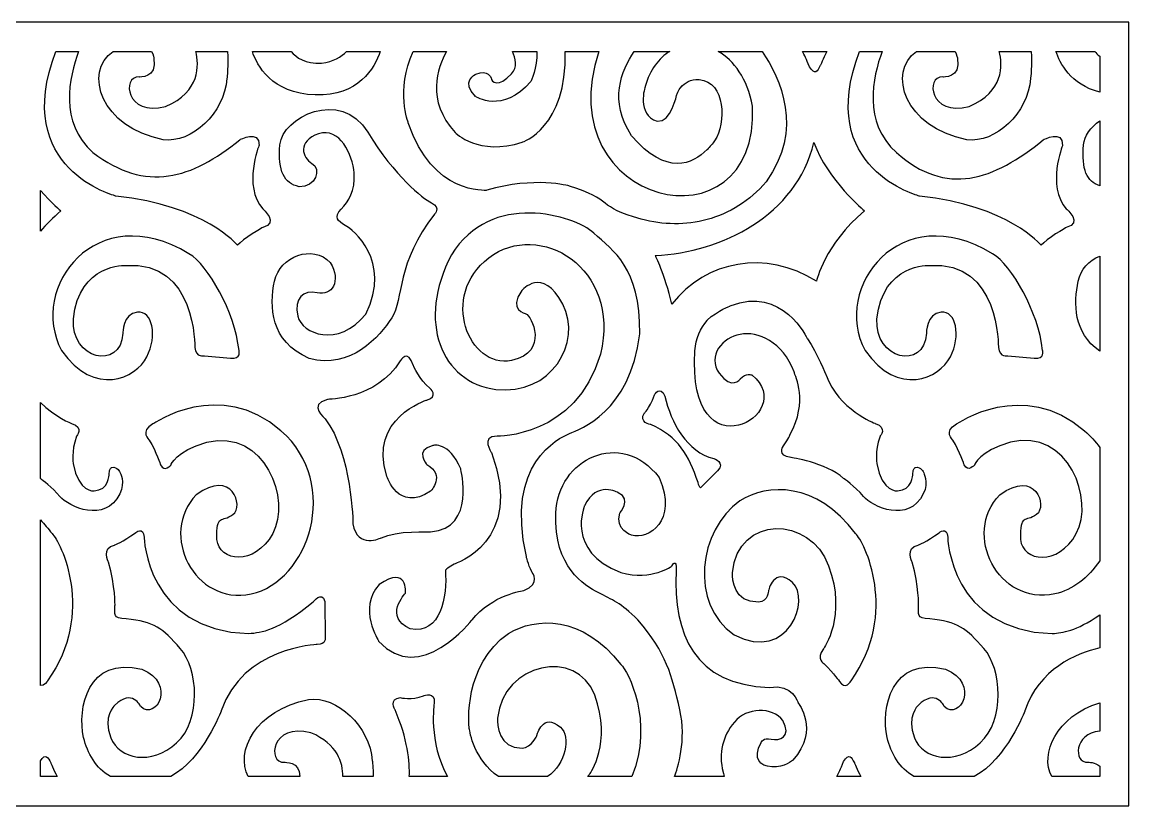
# Model space of a CAD drawing. Header units: centimetres. Extents: x -27.5 to -6.6, y -9.5 to -4.5.
# Drawn here: x -13.6 to -6.57, y -9.5 to -4.52 of the extents above; entities that cross this region are included whole.
import ezdxf

# ---------------------------------------------------------------- set-up
doc = ezdxf.new("R2010")
doc.units = ezdxf.units.CM
doc.header["$MEASUREMENT"] = 0
doc.layers.add('layer 1', color=7, linetype='Continuous')

msp = doc.modelspace()

# ---------------------------------------------------------------- linework, layer by layer
at = {"layer": 'layer 1', "color": 250}
for points, knots in [([(-27.5, -4.52225), (-27.5, -4.52225), (-20.5229, -4.52225), (-20.5229, -4.52225), (-20.5229, -4.52225), (-20.5229, -4.52225), (-13.5458, -4.52225), (-13.5458, -4.52225), (-13.5458, -4.52225), (-13.5458, -4.52225), (-13.5458, -4.52225), (-13.5458, -4.52225), (-13.5458, -4.52225), (-13.5458, -4.52225), (-6.5687, -4.52225), (-6.5687, -4.52225), (-6.5687, -4.52225), (-6.5687, -4.52225), (-6.5687, -9.5), (-6.5687, -9.5), (-6.5687, -9.5), (-6.5687, -9.5), (-13.5458, -9.5), (-13.5458, -9.5), (-13.5458, -9.5), (-13.5458, -9.5), (-13.5458, -9.5), (-13.5458, -9.5), (-13.5458, -9.5), (-13.5458, -9.5), (-20.5229, -9.5), (-20.5229, -9.5), (-20.5229, -9.5), (-20.5229, -9.5), (-27.5, -9.5), (-27.5, -9.5), (-27.5, -9.5), (-27.5, -9.5), (-27.5, -4.52225), (-27.5, -4.52225)], [0, 0, 0, 0, 0.0909091, 0.0909091, 0.0909091, 0.0909091, 0.1818182, 0.1818182, 0.1818182, 0.1818182, 0.2727273, 0.2727273, 0.2727273, 0.2727273, 0.3636364, 0.3636364, 0.3636364, 0.3636364, 0.4545455, 0.4545455, 0.4545455, 0.4545455, 0.5454545, 0.5454545, 0.5454545, 0.5454545, 0.6363636, 0.6363636, 0.6363636, 0.6363636, 0.7272727, 0.7272727, 0.7272727, 0.7272727, 0.8181818, 0.8181818, 0.8181818, 0.8181818, 1, 1, 1, 1]), ([(-13.38524, -4.70776), (-13.67398, -5.45586), (-13.00453, -5.62712), (-13.00453, -5.62712), (-13.00453, -5.62712), (-12.43917, -5.68601), (-12.23187, -5.93967), (-12.23187, -5.93967), (-12.23187, -5.93967), (-12.1989, -5.8989), (-12.07169, -5.82643), (-12.07169, -5.82643), (-12.07169, -5.82643), (-11.96333, -5.79925), (-12.07169, -5.70866), (-12.07169, -5.70866), (-12.07169, -5.70866), (-12.1989, -5.55918), (-12.09525, -5.30551), (-12.09525, -5.30551), (-12.09525, -5.30551), (-12.09054, -5.20133), (-12.21774, -5.26927), (-12.21774, -5.26927), (-12.21774, -5.26927), (-12.52326, -5.51732), (-12.81092, -5.60762), (-13.15058, -5.35081), (-13.15058, -5.35081), (-13.36543, -5.15966), (-13.30309, -4.87201), (-13.24136, -4.70776), (-13.24136, -4.70776), (-13.24136, -4.70776), (-13.38524, -4.70776), (-13.38524, -4.70776)], [0, 0, 0, 0, 0.1, 0.1, 0.1, 0.1, 0.2, 0.2, 0.2, 0.2, 0.3, 0.3, 0.3, 0.3, 0.4, 0.4, 0.4, 0.4, 0.5, 0.5, 0.5, 0.5, 0.6, 0.6, 0.6, 0.6, 0.7, 0.7, 0.7, 0.7, 0.8, 0.8, 0.8, 0.8, 1, 1, 1, 1]), ([(-13.02276, -4.70776), (-13.21063, -4.84031), (-13.10073, -5.19139), (-12.70403, -5.26944), (-12.70403, -5.26944), (-12.52347, -5.29329), (-12.31533, -5.10118), (-12.29879, -4.87991), (-12.29879, -4.87991), (-12.29879, -4.87991), (-12.28822, -4.78883), (-12.29598, -4.70776), (-12.29598, -4.70776), (-12.29598, -4.70776), (-12.49738, -4.70776), (-12.49738, -4.70776), (-12.49738, -4.70776), (-12.47504, -4.79581), (-12.46804, -4.96255), (-12.68887, -5.05878), (-12.68887, -5.05878), (-12.94112, -5.1237), (-12.96868, -4.86534), (-12.85704, -4.87064), (-12.85704, -4.87064), (-12.85704, -4.87064), (-12.73987, -4.87991), (-12.76331, -4.75272), (-12.76331, -4.75272), (-12.76331, -4.75272), (-12.76601, -4.73097), (-12.77868, -4.70776), (-12.77868, -4.70776), (-12.77868, -4.70776), (-13.02276, -4.70776), (-13.02276, -4.70776)], [0, 0, 0, 0, 0.1, 0.1, 0.1, 0.1, 0.2, 0.2, 0.2, 0.2, 0.3, 0.3, 0.3, 0.3, 0.4, 0.4, 0.4, 0.4, 0.5, 0.5, 0.5, 0.5, 0.6, 0.6, 0.6, 0.6, 0.7, 0.7, 0.7, 0.7, 0.8, 0.8, 0.8, 0.8, 1, 1, 1, 1]), ([(-12.13768, -4.70776), (-12.10924, -4.79453), (-12.01667, -4.97555), (-11.73794, -4.98448), (-11.73794, -4.98448), (-11.46179, -4.99332), (-11.36084, -4.81415), (-11.32531, -4.70776), (-11.32531, -4.70776), (-11.32531, -4.70776), (-11.54031, -4.70776), (-11.54031, -4.70776), (-11.54031, -4.70776), (-11.57212, -4.7423), (-11.62196, -4.77494), (-11.69877, -4.78212), (-11.69877, -4.78212), (-11.80181, -4.78683), (-11.85937, -4.74784), (-11.89116, -4.70776), (-11.89116, -4.70776), (-11.89116, -4.70776), (-12.13768, -4.70776), (-12.13768, -4.70776)], [0, 0, 0, 0, 0.1428571, 0.1428571, 0.1428571, 0.1428571, 0.2857143, 0.2857143, 0.2857143, 0.2857143, 0.4285714, 0.4285714, 0.4285714, 0.4285714, 0.5714286, 0.5714286, 0.5714286, 0.5714286, 0.7142857, 0.7142857, 0.7142857, 0.7142857, 1, 1, 1, 1]), ([(-11.11547, -4.70776), (-11.2295, -4.95972), (-11.1467, -5.16086), (-11.1467, -5.16086), (-11.1467, -5.16086), (-10.99594, -5.62289), (-10.64887, -5.59043), (-10.64887, -5.59043), (-10.64887, -5.59043), (-10.34499, -5.49984), (-10.12356, -5.56325), (-10.12356, -5.56325), (-10.12356, -5.56325), (-9.84324, -5.64932), (-9.9516, -5.69688), (-9.66657, -5.77388), (-9.66657, -5.77388), (-9.52726, -5.81152), (-9.3829, -5.81234), (-9.24832, -5.77561), (-9.24832, -5.77561), (-9.24832, -5.77561), (-9.24832, -5.77614), (-9.24832, -5.77614), (-9.24832, -5.77614), (-9.10695, -5.73787), (-8.9763, -5.65822), (-8.87357, -5.5362), (-8.87357, -5.5362), (-8.63191, -5.20406), (-8.78218, -4.87844), (-8.89926, -4.70776), (-8.89926, -4.70776), (-8.89926, -4.70776), (-9.17861, -4.70776), (-9.17861, -4.70776), (-9.17861, -4.70776), (-9.07812, -4.76497), (-8.99252, -4.88056), (-8.95916, -5.0553), (-8.95916, -5.0553), (-8.91858, -5.99708), (-10.26537, -5.6928), (-9.93563, -4.70776), (-9.93563, -4.70776), (-9.93563, -4.70776), (-10.15063, -4.70776), (-10.15063, -4.70776), (-10.15063, -4.70776), (-10.13461, -5.19082), (-10.42273, -5.28467), (-10.42273, -5.28467), (-10.42273, -5.28467), (-10.69834, -5.37527), (-10.84911, -5.22352), (-10.84911, -5.22352), (-10.84911, -5.22352), (-11.03564, -5.02156), (-10.96204, -4.81156), (-10.90451, -4.70776), (-10.90451, -4.70776), (-10.90451, -4.70776), (-11.11547, -4.70776), (-11.11547, -4.70776)], [0, 0, 0, 0, 0.0588235, 0.0588235, 0.0588235, 0.0588235, 0.1176471, 0.1176471, 0.1176471, 0.1176471, 0.1764706, 0.1764706, 0.1764706, 0.1764706, 0.2352941, 0.2352941, 0.2352941, 0.2352941, 0.2941176, 0.2941176, 0.2941176, 0.2941176, 0.3529412, 0.3529412, 0.3529412, 0.3529412, 0.4117647, 0.4117647, 0.4117647, 0.4117647, 0.4705882, 0.4705882, 0.4705882, 0.4705882, 0.5294118, 0.5294118, 0.5294118, 0.5294118, 0.5882353, 0.5882353, 0.5882353, 0.5882353, 0.6470588, 0.6470588, 0.6470588, 0.6470588, 0.7058824, 0.7058824, 0.7058824, 0.7058824, 0.7647059, 0.7647059, 0.7647059, 0.7647059, 0.8235294, 0.8235294, 0.8235294, 0.8235294, 0.8823529, 0.8823529, 0.8823529, 0.8823529, 1, 1, 1, 1]), ([(-10.48567, -4.70776), (-10.46403, -4.7535), (-10.45249, -4.80915), (-10.49105, -4.85093), (-10.49105, -4.85093), (-10.57393, -4.94074), (-10.61958, -4.90386), (-10.62051, -4.87653), (-10.62051, -4.87653), (-10.62051, -4.87653), (-10.63836, -4.82103), (-10.71784, -4.8519), (-10.71784, -4.8519), (-10.71784, -4.8519), (-10.81661, -4.90222), (-10.72028, -4.99411), (-10.72028, -4.99411), (-10.72028, -4.99411), (-10.54751, -5.10896), (-10.36792, -4.89944), (-10.36792, -4.89944), (-10.36792, -4.89944), (-10.32579, -4.81314), (-10.33115, -4.70776), (-10.33115, -4.70776), (-10.33115, -4.70776), (-10.48567, -4.70776), (-10.48567, -4.70776)], [0, 0, 0, 0, 0.125, 0.125, 0.125, 0.125, 0.25, 0.25, 0.25, 0.25, 0.375, 0.375, 0.375, 0.375, 0.5, 0.5, 0.5, 0.5, 0.625, 0.625, 0.625, 0.625, 0.75, 0.75, 0.75, 0.75, 1, 1, 1, 1]), ([(-9.71164, -4.70776), (-9.79466, -4.83146), (-9.87285, -5.02141), (-9.72781, -5.24391), (-9.72781, -5.24391), (-9.50667, -5.50357), (-9.33919, -5.42401), (-9.24832, -5.33121), (-9.24832, -5.33121), (-9.24832, -5.33121), (-9.24832, -5.33285), (-9.24832, -5.33285), (-9.24832, -5.33285), (-9.22913, -5.31348), (-9.21328, -5.29345), (-9.20101, -5.27574), (-9.20101, -5.27574), (-9.124, -5.16469), (-9.13215, -4.90057), (-9.29879, -4.88691), (-9.29879, -4.88691), (-9.35555, -4.88275), (-9.3913, -4.90884), (-9.41247, -4.93463), (-9.41247, -4.93463), (-9.41247, -4.93463), (-9.41247, -4.93271), (-9.41247, -4.93271), (-9.41247, -4.93271), (-9.43285, -4.95676), (-9.44042, -4.98118), (-9.44042, -4.98118), (-9.44042, -4.98118), (-9.44042, -4.98118), (-9.47811, -5.16237), (-9.56527, -5.15105), (-9.56527, -5.15105), (-9.69954, -5.11028), (-9.64222, -4.93136), (-9.64222, -4.93136), (-9.64222, -4.93136), (-9.6122, -4.82494), (-9.55451, -4.75031), (-9.48467, -4.70776), (-9.48467, -4.70776), (-9.48467, -4.70776), (-9.71164, -4.70776), (-9.71164, -4.70776)], [0, 0, 0, 0, 0.0769231, 0.0769231, 0.0769231, 0.0769231, 0.1538462, 0.1538462, 0.1538462, 0.1538462, 0.2307692, 0.2307692, 0.2307692, 0.2307692, 0.3076923, 0.3076923, 0.3076923, 0.3076923, 0.3846154, 0.3846154, 0.3846154, 0.3846154, 0.4615385, 0.4615385, 0.4615385, 0.4615385, 0.5384615, 0.5384615, 0.5384615, 0.5384615, 0.6153846, 0.6153846, 0.6153846, 0.6153846, 0.6923077, 0.6923077, 0.6923077, 0.6923077, 0.7692308, 0.7692308, 0.7692308, 0.7692308, 0.8461538, 0.8461538, 0.8461538, 0.8461538, 1, 1, 1, 1]), ([(-8.64238, -4.70776), (-8.62906, -4.73126), (-8.61892, -4.75534), (-8.59823, -4.80547), (-8.59823, -4.80547), (-8.56242, -4.86427), (-8.5475, -4.83272), (-8.5296, -4.7983), (-8.5296, -4.7983), (-8.5296, -4.7983), (-8.5111, -4.75474), (-8.48786, -4.70776), (-8.48786, -4.70776), (-8.48786, -4.70776), (-8.64238, -4.70776), (-8.64238, -4.70776)], [0, 0, 0, 0, 0.2, 0.2, 0.2, 0.2, 0.4, 0.4, 0.4, 0.4, 0.6, 0.6, 0.6, 0.6, 1, 1, 1, 1]), ([(-8.27967, -4.70776), (-8.56841, -5.45586), (-7.89896, -5.62712), (-7.89896, -5.62712), (-7.89896, -5.62712), (-7.3336, -5.68601), (-7.1263, -5.93967), (-7.1263, -5.93967), (-7.1263, -5.93967), (-7.09332, -5.8989), (-6.96612, -5.82643), (-6.96612, -5.82643), (-6.96612, -5.82643), (-6.85776, -5.79925), (-6.96612, -5.70866), (-6.96612, -5.70866), (-6.96612, -5.70866), (-7.09332, -5.55918), (-6.98967, -5.30551), (-6.98967, -5.30551), (-6.98967, -5.30551), (-6.98496, -5.20133), (-7.11217, -5.26927), (-7.11217, -5.26927), (-7.11217, -5.26927), (-7.42783, -5.52747), (-7.72935, -5.63165), (-8.04501, -5.35081), (-8.04501, -5.35081), (-8.25986, -5.15966), (-8.19752, -4.87201), (-8.13579, -4.70776), (-8.13579, -4.70776), (-8.13579, -4.70776), (-8.27967, -4.70776), (-8.27967, -4.70776)], [0, 0, 0, 0, 0.1, 0.1, 0.1, 0.1, 0.2, 0.2, 0.2, 0.2, 0.3, 0.3, 0.3, 0.3, 0.4, 0.4, 0.4, 0.4, 0.5, 0.5, 0.5, 0.5, 0.6, 0.6, 0.6, 0.6, 0.7, 0.7, 0.7, 0.7, 0.8, 0.8, 0.8, 0.8, 1, 1, 1, 1]), ([(-7.91719, -4.70776), (-8.10506, -4.84031), (-7.99516, -5.19139), (-7.59846, -5.26944), (-7.59846, -5.26944), (-7.41789, -5.29329), (-7.20976, -5.10118), (-7.19322, -4.87991), (-7.19322, -4.87991), (-7.19322, -4.87991), (-7.18265, -4.78883), (-7.1904, -4.70776), (-7.1904, -4.70776), (-7.1904, -4.70776), (-7.39181, -4.70776), (-7.39181, -4.70776), (-7.39181, -4.70776), (-7.36947, -4.79581), (-7.36247, -4.96255), (-7.5833, -5.05878), (-7.5833, -5.05878), (-7.83554, -5.1237), (-7.86311, -4.86534), (-7.75146, -4.87064), (-7.75146, -4.87064), (-7.75146, -4.87064), (-7.6343, -4.87991), (-7.65773, -4.75272), (-7.65773, -4.75272), (-7.65773, -4.75272), (-7.66043, -4.73097), (-7.6731, -4.70776), (-7.6731, -4.70776), (-7.6731, -4.70776), (-7.91719, -4.70776), (-7.91719, -4.70776)], [0, 0, 0, 0, 0.1, 0.1, 0.1, 0.1, 0.2, 0.2, 0.2, 0.2, 0.3, 0.3, 0.3, 0.3, 0.4, 0.4, 0.4, 0.4, 0.5, 0.5, 0.5, 0.5, 0.6, 0.6, 0.6, 0.6, 0.7, 0.7, 0.7, 0.7, 0.8, 0.8, 0.8, 0.8, 1, 1, 1, 1]), ([(-7.03211, -4.70776), (-7.0083, -4.7804), (-6.93952, -4.91908), (-6.75421, -4.96756), (-6.75421, -4.96756), (-6.75421, -4.96756), (-6.75421, -4.73883), (-6.75421, -4.73883), (-6.75421, -4.73883), (-6.76675, -4.72909), (-6.77709, -4.71846), (-6.78558, -4.70776), (-6.78558, -4.70776), (-6.78558, -4.70776), (-7.03211, -4.70776), (-7.03211, -4.70776)], [0, 0, 0, 0, 0.2, 0.2, 0.2, 0.2, 0.4, 0.4, 0.4, 0.4, 0.6, 0.6, 0.6, 0.6, 1, 1, 1, 1]), ([(-10.98051, -5.74201), (-10.98051, -5.74201), (-10.93873, -5.70236), (-10.99841, -5.67064), (-10.99841, -5.67064), (-11.05809, -5.63891), (-11.23115, -5.50409), (-11.40422, -5.22124), (-11.40422, -5.22124), (-11.57728, -4.93839), (-11.94728, -5.12872), (-11.9622, -5.30055), (-11.9622, -5.30055), (-11.97712, -5.47237), (-11.93535, -5.54639), (-11.83986, -5.56754), (-11.83986, -5.56754), (-11.73543, -5.57283), (-11.69664, -5.45387), (-11.7593, -5.4195), (-11.7593, -5.4195), (-11.82196, -5.38514), (-11.8518, -5.27675), (-11.71752, -5.23182), (-11.71752, -5.23182), (-11.58325, -5.18688), (-11.4997, -5.36399), (-11.49075, -5.4803), (-11.49075, -5.4803), (-11.4818, -5.59662), (-11.52656, -5.66006), (-11.5743, -5.71029), (-11.5743, -5.71029), (-11.62204, -5.76051), (-11.59518, -5.78695), (-11.54745, -5.81338), (-11.54745, -5.81338), (-11.4997, -5.83982), (-11.24906, -6.03279), (-11.41615, -6.37645), (-11.41615, -6.37645), (-11.5922, -6.59586), (-11.82494, -6.50069), (-11.84882, -6.38966), (-11.84882, -6.38966), (-11.87269, -6.27864), (-11.81599, -6.21916), (-11.72498, -6.24163), (-11.72498, -6.24163), (-11.63398, -6.2641), (-11.56982, -6.16761), (-11.64293, -6.04865), (-11.64293, -6.04865), (-11.75333, -5.93102), (-11.96369, -6.009), (-11.99652, -6.16761), (-11.99652, -6.16761), (-12.02934, -6.32622), (-12.02785, -6.5496), (-11.77571, -6.65798), (-11.77571, -6.65798), (-11.51462, -6.732), (-11.32664, -6.51787), (-11.25204, -6.40024), (-11.25204, -6.40024), (-11.17744, -6.2826), (-11.2222, -6.04733), (-10.98051, -5.74201)], [0, 0, 0, 0, 0.0555556, 0.0555556, 0.0555556, 0.0555556, 0.1111111, 0.1111111, 0.1111111, 0.1111111, 0.1666667, 0.1666667, 0.1666667, 0.1666667, 0.2222222, 0.2222222, 0.2222222, 0.2222222, 0.2777778, 0.2777778, 0.2777778, 0.2777778, 0.3333333, 0.3333333, 0.3333333, 0.3333333, 0.3888889, 0.3888889, 0.3888889, 0.3888889, 0.4444444, 0.4444444, 0.4444444, 0.4444444, 0.5, 0.5, 0.5, 0.5, 0.5555556, 0.5555556, 0.5555556, 0.5555556, 0.6111111, 0.6111111, 0.6111111, 0.6111111, 0.6666667, 0.6666667, 0.6666667, 0.6666667, 0.7222222, 0.7222222, 0.7222222, 0.7222222, 0.7777778, 0.7777778, 0.7777778, 0.7777778, 0.8333333, 0.8333333, 0.8333333, 0.8333333, 0.8888889, 0.8888889, 0.8888889, 0.8888889, 1, 1, 1, 1]), ([(-6.75421, -5.14814), (-6.81205, -5.19056), (-6.85193, -5.24646), (-6.85663, -5.30055), (-6.85663, -5.30055), (-6.87047, -5.45991), (-6.83553, -5.53513), (-6.75421, -5.56208), (-6.75421, -5.56208), (-6.75421, -5.56208), (-6.75421, -5.14814), (-6.75421, -5.14814)], [0, 0, 0, 0, 0.25, 0.25, 0.25, 0.25, 0.5, 0.5, 0.5, 0.5, 1, 1, 1, 1]), ([(-8.5533, -6.16696), (-8.5533, -6.16696), (-8.50335, -5.93493), (-8.24808, -5.72157), (-8.24808, -5.72157), (-8.24808, -5.72157), (-8.48393, -5.52421), (-8.56994, -5.28684), (-8.56994, -5.28684), (-8.68146, -5.75091), (-9.15487, -5.98431), (-9.57763, -6.00482), (-9.57763, -6.00482), (-9.57763, -6.00482), (-9.51659, -6.12218), (-9.47219, -6.3142), (-9.47219, -6.3142), (-9.25335, -6.03335), (-8.87795, -5.96768), (-8.5533, -6.16696)], [0, 0, 0, 0, 0.1666667, 0.1666667, 0.1666667, 0.1666667, 0.3333333, 0.3333333, 0.3333333, 0.3333333, 0.5, 0.5, 0.5, 0.5, 0.6666667, 0.6666667, 0.6666667, 0.6666667, 1, 1, 1, 1]), ([(-13.48397, -5.59135), (-13.48397, -5.59135), (-13.48397, -5.85048), (-13.48397, -5.85048), (-13.48397, -5.85048), (-13.44798, -5.80811), (-13.40497, -5.76446), (-13.35365, -5.72157), (-13.35365, -5.72157), (-13.35365, -5.72157), (-13.41354, -5.67144), (-13.48397, -5.59135)], [0, 0, 0, 0, 0.25, 0.25, 0.25, 0.25, 0.5, 0.5, 0.5, 0.5, 1, 1, 1, 1]), ([(-11.33516, -8.45367), (-11.33516, -8.45367), (-11.47021, -8.2453), (-11.33202, -8.09431), (-11.33202, -8.09431), (-11.1467, -7.96748), (-11.16555, -8.14867), (-11.16555, -8.14867), (-11.16555, -8.14867), (-11.16555, -8.14867), (-11.30689, -8.30268), (-11.13414, -8.37515), (-11.13414, -8.37515), (-10.93941, -8.41441), (-10.89857, -8.16981), (-10.91114, -8.00372), (-10.91114, -8.00372), (-10.91114, -8.00372), (-10.88601, -7.97956), (-10.8546, -7.96446), (-10.8546, -7.96446), (-10.8546, -7.96446), (-10.40232, -7.82253), (-10.61904, -7.2548), (-10.61904, -7.2548), (-10.61904, -7.2548), (-10.69128, -7.15364), (-10.58292, -7.15137), (-10.58292, -7.15137), (-10.58292, -7.15137), (-10.08352, -7.16496), (-9.92569, -6.63045), (-9.92569, -6.63045), (-9.79141, -6.07783), (-10.31908, -5.7766), (-10.63474, -6.01894), (-10.63474, -6.01894), (-10.9504, -6.26128), (-10.76195, -6.72558), (-10.49105, -6.67122), (-10.49105, -6.67122), (-10.24606, -6.61913), (-10.36855, -6.38132), (-10.39918, -6.37453), (-10.39918, -6.37453), (-10.39918, -6.37453), (-10.51696, -6.34961), (-10.42509, -6.22731), (-10.42509, -6.22731), (-10.42509, -6.22731), (-10.29553, -6.06877), (-10.16597, -6.31337), (-10.16597, -6.31337), (-10.0364, -6.55798), (-10.2437, -6.89771), (-10.58998, -6.85468), (-10.58998, -6.85468), (-10.93626, -6.81164), (-11.09645, -6.42209), (-10.87266, -6.00082), (-10.87266, -6.00082), (-10.62296, -5.59088), (-10.09294, -5.74716), (-9.96809, -5.86267), (-9.96809, -5.86267), (-9.84324, -5.97817), (-9.67363, -6.07556), (-9.67599, -6.50136), (-9.67599, -6.50136), (-9.73959, -7.00416), (-10.05525, -7.10608), (-10.12356, -7.13552), (-10.12356, -7.13552), (-10.19188, -7.16496), (-10.53109, -7.3235), (-10.39682, -7.9169), (-10.39682, -7.9169), (-10.39682, -7.9169), (-10.38739, -7.96219), (-10.36148, -8.01428), (-10.36148, -8.01428), (-10.36148, -8.01428), (-10.30024, -8.09129), (-10.41331, -8.13206), (-10.41331, -8.13206), (-10.41331, -8.13206), (-10.61825, -8.1615), (-10.74074, -8.31778), (-10.74074, -8.31778), (-10.74074, -8.31778), (-11.07368, -8.74357), (-11.33516, -8.45367)], [0, 0, 0, 0, 0.0416667, 0.0416667, 0.0416667, 0.0416667, 0.0833333, 0.0833333, 0.0833333, 0.0833333, 0.125, 0.125, 0.125, 0.125, 0.1666667, 0.1666667, 0.1666667, 0.1666667, 0.2083333, 0.2083333, 0.2083333, 0.2083333, 0.25, 0.25, 0.25, 0.25, 0.2916667, 0.2916667, 0.2916667, 0.2916667, 0.3333333, 0.3333333, 0.3333333, 0.3333333, 0.375, 0.375, 0.375, 0.375, 0.4166667, 0.4166667, 0.4166667, 0.4166667, 0.4583333, 0.4583333, 0.4583333, 0.4583333, 0.5, 0.5, 0.5, 0.5, 0.5416667, 0.5416667, 0.5416667, 0.5416667, 0.5833333, 0.5833333, 0.5833333, 0.5833333, 0.625, 0.625, 0.625, 0.625, 0.6666667, 0.6666667, 0.6666667, 0.6666667, 0.7083333, 0.7083333, 0.7083333, 0.7083333, 0.75, 0.75, 0.75, 0.75, 0.7916667, 0.7916667, 0.7916667, 0.7916667, 0.8333333, 0.8333333, 0.8333333, 0.8333333, 0.875, 0.875, 0.875, 0.875, 0.9166667, 0.9166667, 0.9166667, 0.9166667, 1, 1, 1, 1]), ([(-12.22238, -6.6069), (-12.22238, -6.6069), (-12.20394, -6.66482), (-12.27629, -6.65692), (-12.27629, -6.65692), (-12.27629, -6.65692), (-12.44227, -6.64113), (-12.44227, -6.64113), (-12.44227, -6.64113), (-12.44227, -6.64113), (-12.49617, -6.65561), (-12.50327, -6.58978), (-12.50327, -6.58978), (-12.50327, -6.58978), (-12.49192, -6.03552), (-12.94162, -6.06711), (-12.94162, -6.06711), (-12.94162, -6.06711), (-13.23669, -6.05263), (-13.27499, -6.40678), (-13.27499, -6.40678), (-13.29201, -6.66219), (-12.97424, -6.73986), (-12.96006, -6.49762), (-12.96006, -6.49762), (-12.96006, -6.49762), (-12.96289, -6.3765), (-12.86785, -6.36465), (-12.86785, -6.36465), (-12.7728, -6.3528), (-12.73875, -6.51474), (-12.80827, -6.64902), (-12.80827, -6.64902), (-12.87778, -6.78331), (-13.14022, -6.90838), (-13.35017, -6.60821), (-13.35017, -6.60821), (-13.56285, -6.20964), (-13.12977, -5.63586), (-12.54015, -5.99339), (-12.54015, -5.99339), (-12.41815, -6.0658), (-12.24957, -6.36214), (-12.22238, -6.6069)], [0, 0, 0, 0, 0.0833333, 0.0833333, 0.0833333, 0.0833333, 0.1666667, 0.1666667, 0.1666667, 0.1666667, 0.25, 0.25, 0.25, 0.25, 0.3333333, 0.3333333, 0.3333333, 0.3333333, 0.4166667, 0.4166667, 0.4166667, 0.4166667, 0.5, 0.5, 0.5, 0.5, 0.5833333, 0.5833333, 0.5833333, 0.5833333, 0.6666667, 0.6666667, 0.6666667, 0.6666667, 0.75, 0.75, 0.75, 0.75, 0.8333333, 0.8333333, 0.8333333, 0.8333333, 1, 1, 1, 1]), ([(-7.11682, -6.6069), (-7.11682, -6.6069), (-7.09837, -6.66482), (-7.17072, -6.65692), (-7.17072, -6.65692), (-7.17072, -6.65692), (-7.3367, -6.64113), (-7.3367, -6.64113), (-7.3367, -6.64113), (-7.3367, -6.64113), (-7.3906, -6.65561), (-7.3977, -6.58978), (-7.3977, -6.58978), (-7.3977, -6.58978), (-7.38635, -6.03552), (-7.83605, -6.06711), (-7.83605, -6.06711), (-7.83605, -6.06711), (-8.13111, -6.05263), (-8.16942, -6.40678), (-8.16942, -6.40678), (-8.18644, -6.66219), (-7.86867, -6.73986), (-7.85449, -6.49762), (-7.85449, -6.49762), (-7.85449, -6.49762), (-7.85732, -6.3765), (-7.76228, -6.36465), (-7.76228, -6.36465), (-7.66723, -6.3528), (-7.63318, -6.51474), (-7.7027, -6.64902), (-7.7027, -6.64902), (-7.77221, -6.78331), (-8.03465, -6.90838), (-8.2446, -6.60821), (-8.2446, -6.60821), (-8.45727, -6.20964), (-8.0242, -5.63586), (-7.43458, -5.99339), (-7.43458, -5.99339), (-7.31258, -6.0658), (-7.144, -6.36214), (-7.11682, -6.6069)], [0, 0, 0, 0, 0.0833333, 0.0833333, 0.0833333, 0.0833333, 0.1666667, 0.1666667, 0.1666667, 0.1666667, 0.25, 0.25, 0.25, 0.25, 0.3333333, 0.3333333, 0.3333333, 0.3333333, 0.4166667, 0.4166667, 0.4166667, 0.4166667, 0.5, 0.5, 0.5, 0.5, 0.5833333, 0.5833333, 0.5833333, 0.5833333, 0.6666667, 0.6666667, 0.6666667, 0.6666667, 0.75, 0.75, 0.75, 0.75, 0.8333333, 0.8333333, 0.8333333, 0.8333333, 1, 1, 1, 1]), ([(-6.75421, -6.0087), (-6.81997, -6.03542), (-6.87539, -6.09245), (-6.89094, -6.16761), (-6.89094, -6.16761), (-6.91962, -6.30616), (-6.92209, -6.49412), (-6.75421, -6.61169), (-6.75421, -6.61169), (-6.75421, -6.61169), (-6.75421, -6.0087), (-6.75421, -6.0087)], [0, 0, 0, 0, 0.25, 0.25, 0.25, 0.25, 0.5, 0.5, 0.5, 0.5, 1, 1, 1, 1]), ([(-7.87341, -7.38134), (-7.87341, -7.38134), (-7.88796, -7.3426), (-7.92431, -7.35062), (-7.92431, -7.35062), (-7.92431, -7.35062), (-7.94322, -7.35329), (-7.94176, -7.3947), (-7.94176, -7.3947), (-7.94176, -7.3947), (-7.94322, -7.49622), (-8.03774, -7.4989), (-8.03774, -7.4989), (-8.03774, -7.4989), (-8.13663, -7.51359), (-8.17008, -7.32523), (-8.17008, -7.32523), (-8.17008, -7.32523), (-8.18462, -7.2531), (-8.14972, -7.15291), (-8.14972, -7.15291), (-8.14972, -7.15291), (-8.10028, -7.09813), (-8.18026, -7.07142), (-8.18026, -7.07142), (-8.18026, -7.07142), (-8.41584, -6.97924), (-8.49146, -6.76551), (-8.49146, -6.76551), (-8.49146, -6.76551), (-8.54963, -6.62257), (-8.61071, -6.5344), (-8.61071, -6.5344), (-8.61071, -6.5344), (-8.77068, -6.18975), (-9.10079, -6.32467), (-9.10079, -6.32467), (-9.10079, -6.32467), (-9.17761, -6.35161), (-9.24832, -6.41492), (-9.24832, -6.41492), (-9.24832, -6.41492), (-9.24832, -6.41793), (-9.24832, -6.41793), (-9.24832, -6.41793), (-9.28917, -6.46605), (-9.32163, -6.52899), (-9.32564, -6.60904), (-9.32564, -6.60904), (-9.38076, -7.41868), (-8.65542, -7.01156), (-8.9636, -6.76317), (-8.9636, -6.76317), (-8.9636, -6.76317), (-9.00138, -6.74842), (-9.03727, -6.78833), (-9.03727, -6.78833), (-9.03727, -6.78833), (-9.09205, -6.86295), (-9.17139, -6.75276), (-9.17139, -6.75276), (-9.25073, -6.64257), (-9.14778, -6.52197), (-9.03821, -6.50549), (-9.03821, -6.50549), (-8.92393, -6.48206), (-8.76903, -6.55408), (-8.69536, -6.74235), (-8.69536, -6.74235), (-8.68969, -6.77619), (-8.60279, -6.92542), (-8.7218, -7.14406), (-8.7218, -7.14406), (-8.7218, -7.14406), (-8.74447, -7.18917), (-8.76619, -7.21867), (-8.76619, -7.21867), (-8.76619, -7.21867), (-8.80398, -7.27507), (-8.71613, -7.28808), (-8.71613, -7.28808), (-8.71613, -7.28808), (-8.49606, -7.31845), (-8.38083, -7.41996), (-8.38083, -7.41996), (-8.38083, -7.41996), (-8.31094, -7.46768), (-8.25521, -7.53449), (-8.25521, -7.53449), (-8.19949, -7.60129), (-7.9665, -7.70723), (-7.87458, -7.51887), (-7.87458, -7.51887), (-7.83774, -7.44339), (-7.87341, -7.38134), (-7.87341, -7.38134)], [0, 0, 0, 0, 0.04, 0.04, 0.04, 0.04, 0.08, 0.08, 0.08, 0.08, 0.12, 0.12, 0.12, 0.12, 0.16, 0.16, 0.16, 0.16, 0.2, 0.2, 0.2, 0.2, 0.24, 0.24, 0.24, 0.24, 0.28, 0.28, 0.28, 0.28, 0.32, 0.32, 0.32, 0.32, 0.36, 0.36, 0.36, 0.36, 0.4, 0.4, 0.4, 0.4, 0.44, 0.44, 0.44, 0.44, 0.48, 0.48, 0.48, 0.48, 0.52, 0.52, 0.52, 0.52, 0.56, 0.56, 0.56, 0.56, 0.6, 0.6, 0.6, 0.6, 0.64, 0.64, 0.64, 0.64, 0.68, 0.68, 0.68, 0.68, 0.72, 0.72, 0.72, 0.72, 0.76, 0.76, 0.76, 0.76, 0.8, 0.8, 0.8, 0.8, 0.84, 0.84, 0.84, 0.84, 0.88, 0.88, 0.88, 0.88, 0.92, 0.92, 0.92, 0.92, 1, 1, 1, 1]), ([(-11.31691, -7.79686), (-11.31691, -7.79686), (-11.47167, -7.87357), (-11.49826, -7.70854), (-11.49826, -7.70854), (-11.49826, -7.70854), (-11.50552, -7.26227), (-11.67478, -7.04146), (-11.67478, -7.04146), (-11.67478, -7.04146), (-11.78843, -6.95082), (-11.66027, -6.91828), (-11.66027, -6.91828), (-11.66027, -6.91828), (-11.35076, -6.9206), (-11.19843, -6.67423), (-11.19843, -6.67423), (-11.19843, -6.67423), (-11.15007, -6.59055), (-11.1138, -6.70444), (-11.1138, -6.70444), (-11.1138, -6.70444), (-11.07511, -6.79509), (-11.00982, -6.84622), (-11.00982, -6.84622), (-11.00982, -6.84622), (-10.94937, -6.89968), (-11.02917, -6.92293), (-11.02917, -6.92293), (-11.02917, -6.92293), (-11.40154, -7.03682), (-11.28306, -7.40638), (-11.28306, -7.40638), (-11.28306, -7.40638), (-11.21294, -7.63881), (-11.00499, -7.50168), (-11.00499, -7.50168), (-11.00499, -7.50168), (-10.90827, -7.39941), (-11.02917, -7.332), (-11.02917, -7.332), (-11.02917, -7.332), (-11.11138, -7.24135), (-10.99048, -7.21114), (-10.99048, -7.21114), (-10.99048, -7.21114), (-10.8865, -7.18325), (-10.81396, -7.35989), (-10.81396, -7.35989), (-10.81396, -7.35989), (-10.71241, -7.73643), (-11.00499, -7.75967), (-11.00499, -7.75967), (-11.00499, -7.75967), (-11.22744, -7.75038), (-11.31691, -7.79686)], [0, 0, 0, 0, 0.0666667, 0.0666667, 0.0666667, 0.0666667, 0.1333333, 0.1333333, 0.1333333, 0.1333333, 0.2, 0.2, 0.2, 0.2, 0.2666667, 0.2666667, 0.2666667, 0.2666667, 0.3333333, 0.3333333, 0.3333333, 0.3333333, 0.4, 0.4, 0.4, 0.4, 0.4666667, 0.4666667, 0.4666667, 0.4666667, 0.5333333, 0.5333333, 0.5333333, 0.5333333, 0.6, 0.6, 0.6, 0.6, 0.6666667, 0.6666667, 0.6666667, 0.6666667, 0.7333333, 0.7333333, 0.7333333, 0.7333333, 0.8, 0.8, 0.8, 0.8, 0.8666667, 0.8666667, 0.8666667, 0.8666667, 1, 1, 1, 1]), ([(-12.65419, -7.33431), (-12.65419, -7.33431), (-12.69635, -7.38546), (-12.72107, -7.333), (-12.72107, -7.333), (-12.72107, -7.333), (-12.74724, -7.25298), (-12.79231, -7.1769), (-12.79231, -7.1769), (-12.79231, -7.1769), (-12.85628, -7.1205), (-12.76904, -7.07459), (-12.76904, -7.07459), (-12.76904, -7.07459), (-12.34556, -6.77636), (-11.95593, -7.1174), (-11.95593, -7.1174), (-11.56629, -7.45845), (-11.78437, -8.07758), (-12.14493, -8.15365), (-12.14493, -8.15365), (-12.50549, -8.22973), (-12.7352, -7.77326), (-12.49386, -7.52403), (-12.49386, -7.52403), (-12.26706, -7.35614), (-12.18855, -7.59749), (-12.26124, -7.64996), (-12.26124, -7.64996), (-12.33394, -7.70243), (-12.36592, -7.63946), (-12.36301, -7.80736), (-12.36301, -7.80736), (-12.34847, -7.94903), (-12.12458, -7.98051), (-12.00827, -7.77064), (-12.00827, -7.77064), (-11.89196, -7.56076), (-12.05479, -7.09904), (-12.42698, -7.19086), (-12.42698, -7.19086), (-12.62762, -7.24858), (-12.65419, -7.33431), (-12.65419, -7.33431)], [0, 0, 0, 0, 0.0833333, 0.0833333, 0.0833333, 0.0833333, 0.1666667, 0.1666667, 0.1666667, 0.1666667, 0.25, 0.25, 0.25, 0.25, 0.3333333, 0.3333333, 0.3333333, 0.3333333, 0.4166667, 0.4166667, 0.4166667, 0.4166667, 0.5, 0.5, 0.5, 0.5, 0.5833333, 0.5833333, 0.5833333, 0.5833333, 0.6666667, 0.6666667, 0.6666667, 0.6666667, 0.75, 0.75, 0.75, 0.75, 0.8333333, 0.8333333, 0.8333333, 0.8333333, 1, 1, 1, 1]), ([(-6.75421, -7.22314), (-6.7809, -7.18581), (-6.81277, -7.1503), (-6.85036, -7.1174), (-6.85036, -7.1174), (-7.23999, -6.77636), (-7.66347, -7.07459), (-7.66347, -7.07459), (-7.66347, -7.07459), (-7.75071, -7.1205), (-7.68673, -7.1769), (-7.68673, -7.1769), (-7.68673, -7.1769), (-7.64166, -7.25298), (-7.6155, -7.333), (-7.6155, -7.333), (-7.6155, -7.333), (-7.59078, -7.38546), (-7.54862, -7.33431), (-7.54862, -7.33431), (-7.54862, -7.33431), (-7.54862, -7.33431), (-7.52204, -7.24858), (-7.32141, -7.19086), (-7.32141, -7.19086), (-6.94922, -7.09904), (-6.78639, -7.56076), (-6.9027, -7.77064), (-6.9027, -7.77064), (-7.01901, -7.98051), (-7.2429, -7.94903), (-7.25744, -7.80736), (-7.25744, -7.80736), (-7.26035, -7.63946), (-7.22836, -7.70243), (-7.15567, -7.64996), (-7.15567, -7.64996), (-7.08298, -7.59749), (-7.16148, -7.35614), (-7.38829, -7.52403), (-7.38829, -7.52403), (-7.62963, -7.77326), (-7.39992, -8.22973), (-7.03936, -8.15365), (-7.03936, -8.15365), (-6.92502, -8.12953), (-6.82504, -8.05074), (-6.75421, -7.94359), (-6.75421, -7.94359), (-6.75421, -7.94359), (-6.75421, -7.22314), (-6.75421, -7.22314)], [0, 0, 0, 0, 0.0714286, 0.0714286, 0.0714286, 0.0714286, 0.1428571, 0.1428571, 0.1428571, 0.1428571, 0.2142857, 0.2142857, 0.2142857, 0.2142857, 0.2857143, 0.2857143, 0.2857143, 0.2857143, 0.3571429, 0.3571429, 0.3571429, 0.3571429, 0.4285714, 0.4285714, 0.4285714, 0.4285714, 0.5, 0.5, 0.5, 0.5, 0.5714286, 0.5714286, 0.5714286, 0.5714286, 0.6428571, 0.6428571, 0.6428571, 0.6428571, 0.7142857, 0.7142857, 0.7142857, 0.7142857, 0.7857143, 0.7857143, 0.7857143, 0.7857143, 0.8571429, 0.8571429, 0.8571429, 0.8571429, 1, 1, 1, 1]), ([(-9.30597, -7.44651), (-9.30197, -7.46369), (-9.29664, -7.4743), (-9.29078, -7.48048), (-9.29078, -7.48048), (-9.29078, -7.48048), (-9.18188, -7.37212), (-9.18188, -7.37212), (-9.18188, -7.37212), (-9.1312, -7.31549), (-9.20543, -7.29441), (-9.20543, -7.29441), (-9.20543, -7.29441), (-9.37537, -7.25594), (-9.47874, -7.06185), (-9.51625, -6.89856), (-9.51625, -6.89856), (-9.54615, -6.82622), (-9.58222, -6.88865), (-9.58222, -6.88865), (-9.58222, -6.88865), (-9.62139, -6.98873), (-9.64613, -7.00359), (-9.64613, -7.00359), (-9.64613, -7.00359), (-9.68634, -7.06701), (-9.60593, -7.07791), (-9.60593, -7.07791), (-9.60593, -7.07791), (-9.43137, -7.1576), (-9.36556, -7.26954), (-9.30597, -7.44651)], [0, 0, 0, 0, 0.1111111, 0.1111111, 0.1111111, 0.1111111, 0.2222222, 0.2222222, 0.2222222, 0.2222222, 0.3333333, 0.3333333, 0.3333333, 0.3333333, 0.4444444, 0.4444444, 0.4444444, 0.4444444, 0.5555556, 0.5555556, 0.5555556, 0.5555556, 0.6666667, 0.6666667, 0.6666667, 0.6666667, 0.7777778, 0.7777778, 0.7777778, 0.7777778, 1, 1, 1, 1]), ([(-13.48397, -6.93859), (-13.48397, -6.93859), (-13.48397, -7.42166), (-13.48397, -7.42166), (-13.48397, -7.42166), (-13.47116, -7.43072), (-13.41037, -7.47505), (-13.36079, -7.53449), (-13.36079, -7.53449), (-13.30506, -7.60129), (-13.07207, -7.70723), (-12.98015, -7.51887), (-12.98015, -7.51887), (-12.94331, -7.44339), (-12.97899, -7.38134), (-12.97899, -7.38134), (-12.97899, -7.38134), (-12.97899, -7.38134), (-12.99353, -7.3426), (-13.02988, -7.35062), (-13.02988, -7.35062), (-13.02988, -7.35062), (-13.04879, -7.35329), (-13.04734, -7.3947), (-13.04734, -7.3947), (-13.04734, -7.3947), (-13.04879, -7.49622), (-13.14331, -7.4989), (-13.14331, -7.4989), (-13.14331, -7.4989), (-13.2422, -7.51359), (-13.27565, -7.32523), (-13.27565, -7.32523), (-13.27565, -7.32523), (-13.29019, -7.2531), (-13.25529, -7.15291), (-13.25529, -7.15291), (-13.25529, -7.15291), (-13.20585, -7.09813), (-13.28583, -7.07142), (-13.28583, -7.07142), (-13.28583, -7.07142), (-13.39146, -7.03008), (-13.48397, -6.93859)], [0, 0, 0, 0, 0.0833333, 0.0833333, 0.0833333, 0.0833333, 0.1666667, 0.1666667, 0.1666667, 0.1666667, 0.25, 0.25, 0.25, 0.25, 0.3333333, 0.3333333, 0.3333333, 0.3333333, 0.4166667, 0.4166667, 0.4166667, 0.4166667, 0.5, 0.5, 0.5, 0.5, 0.5833333, 0.5833333, 0.5833333, 0.5833333, 0.6666667, 0.6666667, 0.6666667, 0.6666667, 0.75, 0.75, 0.75, 0.75, 0.8333333, 0.8333333, 0.8333333, 0.8333333, 1, 1, 1, 1]), ([(-9.14048, -9.3145), (-9.14214, -9.29922), (-9.14725, -9.28628), (-9.14725, -9.28628), (-9.14725, -9.28628), (-9.17668, -9.16117), (-9.1502, -9.06109), (-9.07515, -8.96759), (-9.07515, -8.96759), (-9.0001, -8.87409), (-8.83235, -8.86882), (-8.7676, -8.95837), (-8.7676, -8.95837), (-8.70874, -9.06504), (-8.78967, -9.08964), (-8.84118, -9.07647), (-8.84118, -9.07647), (-8.89268, -9.0633), (-8.90592, -9.09754), (-8.90592, -9.09754), (-8.90592, -9.09754), (-8.95743, -9.20421), (-8.91622, -9.24635), (-8.83676, -9.25293), (-8.83676, -9.25293), (-8.7573, -9.25952), (-8.70285, -9.20948), (-8.70285, -9.20948), (-8.70285, -9.20948), (-8.53215, -9.01458), (-8.67048, -8.84512), (-8.67048, -8.84512), (-8.67048, -8.84512), (-8.67048, -8.84512), (-8.70285, -8.72133), (-8.85295, -8.74767), (-8.85295, -8.74767), (-9.32978, -8.73222), (-9.46291, -8.40812), (-9.44554, -8.00789), (-9.44554, -8.00789), (-9.44162, -7.91746), (-9.47072, -7.97496), (-9.47072, -7.97496), (-9.47072, -7.97496), (-9.47072, -7.97496), (-9.59611, -8.0721), (-9.79624, -8.01811), (-9.79624, -8.01811), (-10.15088, -7.88115), (-10.02727, -7.59406), (-10.02727, -7.59406), (-10.02727, -7.59406), (-9.95223, -7.43077), (-9.81243, -7.5111), (-9.81243, -7.5111), (-9.81243, -7.5111), (-9.72414, -7.55456), (-9.8036, -7.64015), (-9.8036, -7.64015), (-9.8036, -7.64015), (-9.8345, -7.74682), (-9.72855, -7.78106), (-9.72855, -7.78106), (-9.72855, -7.78106), (-9.62113, -7.81135), (-9.4313, -7.69415), (-9.55344, -7.41365), (-9.55344, -7.41365), (-9.79624, -7.09891), (-10.19797, -7.29776), (-10.20974, -7.64147), (-10.20974, -7.64147), (-10.22151, -7.98518), (-10.02934, -8.09975), (-9.93958, -8.14584), (-9.93958, -8.14584), (-9.84981, -8.19193), (-9.79948, -8.20905), (-9.68765, -8.31836), (-9.68765, -8.31836), (-9.50606, -8.53295), (-9.47282, -8.66865), (-9.42132, -8.88989), (-9.42132, -8.88989), (-9.37715, -9.0796), (-9.43686, -9.26538), (-9.45478, -9.3145), (-9.45478, -9.3145), (-9.45478, -9.3145), (-9.14048, -9.3145), (-9.14048, -9.3145)], [0, 0, 0, 0, 0.0416667, 0.0416667, 0.0416667, 0.0416667, 0.0833333, 0.0833333, 0.0833333, 0.0833333, 0.125, 0.125, 0.125, 0.125, 0.1666667, 0.1666667, 0.1666667, 0.1666667, 0.2083333, 0.2083333, 0.2083333, 0.2083333, 0.25, 0.25, 0.25, 0.25, 0.2916667, 0.2916667, 0.2916667, 0.2916667, 0.3333333, 0.3333333, 0.3333333, 0.3333333, 0.375, 0.375, 0.375, 0.375, 0.4166667, 0.4166667, 0.4166667, 0.4166667, 0.4583333, 0.4583333, 0.4583333, 0.4583333, 0.5, 0.5, 0.5, 0.5, 0.5416667, 0.5416667, 0.5416667, 0.5416667, 0.5833333, 0.5833333, 0.5833333, 0.5833333, 0.625, 0.625, 0.625, 0.625, 0.6666667, 0.6666667, 0.6666667, 0.6666667, 0.7083333, 0.7083333, 0.7083333, 0.7083333, 0.75, 0.75, 0.75, 0.75, 0.7916667, 0.7916667, 0.7916667, 0.7916667, 0.8333333, 0.8333333, 0.8333333, 0.8333333, 0.875, 0.875, 0.875, 0.875, 0.9166667, 0.9166667, 0.9166667, 0.9166667, 1, 1, 1, 1]), ([(-8.33314, -8.70505), (-8.33314, -8.70505), (-8.37162, -8.77187), (-8.40867, -8.70767), (-8.40867, -8.70767), (-8.40867, -8.70767), (-8.4386, -8.66443), (-8.50416, -8.59762), (-8.50416, -8.59762), (-8.50416, -8.59762), (-8.55974, -8.5701), (-8.50843, -8.50198), (-8.50843, -8.50198), (-8.50843, -8.50198), (-8.35927, -8.29497), (-8.47613, -7.9753), (-8.47613, -7.9753), (-8.59299, -7.65562), (-9.05284, -7.65038), (-9.088, -8.01984), (-9.088, -8.01984), (-9.08895, -8.06089), (-9.07945, -8.21025), (-8.92268, -8.20588), (-8.92268, -8.20588), (-8.85807, -8.20239), (-8.85902, -8.13339), (-8.85902, -8.13339), (-8.85902, -8.13339), (-8.85902, -8.13339), (-8.82197, -7.97705), (-8.70606, -8.08098), (-8.70606, -8.08098), (-8.59014, -8.18492), (-8.72648, -8.59238), (-9.07707, -8.4142), (-9.07707, -8.4142), (-9.36237, -8.21863), (-9.30334, -7.74792), (-9.04002, -7.5626), (-9.04002, -7.5626), (-8.86615, -7.45255), (-8.55546, -7.43683), (-8.30463, -7.77092), (-8.30463, -7.77092), (-8.2519, -7.81808), (-8.02531, -8.2727), (-8.33314, -8.70505)], [0, 0, 0, 0, 0.0769231, 0.0769231, 0.0769231, 0.0769231, 0.1538462, 0.1538462, 0.1538462, 0.1538462, 0.2307692, 0.2307692, 0.2307692, 0.2307692, 0.3076923, 0.3076923, 0.3076923, 0.3076923, 0.3846154, 0.3846154, 0.3846154, 0.3846154, 0.4615385, 0.4615385, 0.4615385, 0.4615385, 0.5384615, 0.5384615, 0.5384615, 0.5384615, 0.6153846, 0.6153846, 0.6153846, 0.6153846, 0.6923077, 0.6923077, 0.6923077, 0.6923077, 0.7692308, 0.7692308, 0.7692308, 0.7692308, 0.8461538, 0.8461538, 0.8461538, 0.8461538, 1, 1, 1, 1]), ([(-13.48397, -7.68414), (-13.48397, -7.68414), (-13.48397, -8.73505), (-13.48397, -8.73505), (-13.48397, -8.73505), (-13.45882, -8.73996), (-13.43871, -8.70505), (-13.43871, -8.70505), (-13.43871, -8.70505), (-13.13088, -8.2727), (-13.35748, -7.81808), (-13.41021, -7.77092), (-13.41021, -7.77092), (-13.4343, -7.73883), (-13.45895, -7.71), (-13.48397, -7.68414)], [0, 0, 0, 0, 0.2, 0.2, 0.2, 0.2, 0.4, 0.4, 0.4, 0.4, 0.6, 0.6, 0.6, 0.6, 1, 1, 1, 1]), ([(-12.65648, -9.3145), (-12.44949, -9.20072), (-12.33483, -8.89592), (-12.33483, -8.89592), (-12.33483, -8.89592), (-12.19879, -8.49278), (-11.72612, -8.47549), (-11.72612, -8.47549), (-11.72612, -8.47549), (-11.66874, -8.47601), (-11.67407, -8.43098), (-11.67407, -8.43098), (-11.67407, -8.43098), (-11.67407, -8.43098), (-11.67702, -8.20205), (-11.67702, -8.20205), (-11.67702, -8.20205), (-11.69535, -8.13127), (-11.75033, -8.20352), (-11.75033, -8.20352), (-11.75033, -8.20352), (-11.9786, -8.39079), (-12.07891, -8.39701), (-12.16056, -8.40586), (-12.16056, -8.40586), (-12.81037, -8.38669), (-12.82537, -7.79391), (-12.82537, -7.79391), (-12.82537, -7.79391), (-12.83037, -7.72313), (-12.88035, -7.76589), (-12.88035, -7.76589), (-12.88035, -7.76589), (-12.96033, -7.8234), (-13.01365, -7.84404), (-13.01365, -7.84404), (-13.01365, -7.84404), (-13.09696, -7.86026), (-13.05197, -7.95169), (-13.05197, -7.95169), (-13.05197, -7.95169), (-13.00698, -8.10504), (-13.01032, -8.22891), (-13.01032, -8.22891), (-13.01032, -8.22891), (-13.00865, -8.28642), (-13.02865, -8.30706), (-12.93867, -8.31296), (-12.93867, -8.31296), (-12.76205, -8.33065), (-12.70874, -8.37046), (-12.59543, -8.50023), (-12.59543, -8.50023), (-12.48213, -8.62999), (-12.4588, -8.95439), (-12.61876, -9.10038), (-12.61876, -9.10038), (-12.77872, -9.24636), (-12.98366, -9.2036), (-13.03698, -9.06794), (-13.03698, -9.06794), (-13.09029, -8.93228), (-13.01365, -8.86297), (-13.01365, -8.86297), (-13.01365, -8.86297), (-12.90035, -8.7509), (-12.84711, -8.86943), (-12.84711, -8.86943), (-12.84711, -8.86943), (-12.74952, -8.96236), (-12.61643, -8.72415), (-12.83972, -8.63253), (-12.83972, -8.63253), (-13.18574, -8.54483), (-13.2508, -8.88514), (-13.2094, -9.06577), (-13.2094, -9.06577), (-13.18619, -9.16698), (-13.13095, -9.26078), (-13.03951, -9.3145), (-13.03951, -9.3145), (-13.03951, -9.3145), (-12.65648, -9.3145), (-12.65648, -9.3145)], [0, 0, 0, 0, 0.0454545, 0.0454545, 0.0454545, 0.0454545, 0.0909091, 0.0909091, 0.0909091, 0.0909091, 0.1363636, 0.1363636, 0.1363636, 0.1363636, 0.1818182, 0.1818182, 0.1818182, 0.1818182, 0.2272727, 0.2272727, 0.2272727, 0.2272727, 0.2727273, 0.2727273, 0.2727273, 0.2727273, 0.3181818, 0.3181818, 0.3181818, 0.3181818, 0.3636364, 0.3636364, 0.3636364, 0.3636364, 0.4090909, 0.4090909, 0.4090909, 0.4090909, 0.4545455, 0.4545455, 0.4545455, 0.4545455, 0.5, 0.5, 0.5, 0.5, 0.5454545, 0.5454545, 0.5454545, 0.5454545, 0.5909091, 0.5909091, 0.5909091, 0.5909091, 0.6363636, 0.6363636, 0.6363636, 0.6363636, 0.6818182, 0.6818182, 0.6818182, 0.6818182, 0.7272727, 0.7272727, 0.7272727, 0.7272727, 0.7727273, 0.7727273, 0.7727273, 0.7727273, 0.8181818, 0.8181818, 0.8181818, 0.8181818, 0.8636364, 0.8636364, 0.8636364, 0.8636364, 0.9090909, 0.9090909, 0.9090909, 0.9090909, 1, 1, 1, 1]), ([(-6.75421, -8.28671), (-6.90783, -8.39304), (-6.98774, -8.39857), (-7.05498, -8.40586), (-7.05498, -8.40586), (-7.7048, -8.38669), (-7.7198, -7.79391), (-7.7198, -7.79391), (-7.7198, -7.79391), (-7.7248, -7.72313), (-7.77478, -7.76589), (-7.77478, -7.76589), (-7.77478, -7.76589), (-7.85476, -7.8234), (-7.90808, -7.84404), (-7.90808, -7.84404), (-7.90808, -7.84404), (-7.99139, -7.86026), (-7.9464, -7.95169), (-7.9464, -7.95169), (-7.9464, -7.95169), (-7.90141, -8.10504), (-7.90475, -8.22891), (-7.90475, -8.22891), (-7.90475, -8.22891), (-7.90308, -8.28642), (-7.92307, -8.30706), (-7.8331, -8.31296), (-7.8331, -8.31296), (-7.65648, -8.33065), (-7.60316, -8.37046), (-7.48986, -8.50023), (-7.48986, -8.50023), (-7.37656, -8.62999), (-7.35323, -8.95439), (-7.51319, -9.10038), (-7.51319, -9.10038), (-7.67314, -9.24636), (-7.87809, -9.2036), (-7.9314, -9.06794), (-7.9314, -9.06794), (-7.98472, -8.93228), (-7.90808, -8.86297), (-7.90808, -8.86297), (-7.90808, -8.86297), (-7.79478, -8.7509), (-7.74154, -8.86943), (-7.74154, -8.86943), (-7.74154, -8.86943), (-7.64395, -8.96236), (-7.51086, -8.72415), (-7.73415, -8.63253), (-7.73415, -8.63253), (-8.08016, -8.54483), (-8.14523, -8.88514), (-8.10383, -9.06577), (-8.10383, -9.06577), (-8.08062, -9.16698), (-8.02538, -9.26078), (-7.93394, -9.3145), (-7.93394, -9.3145), (-7.93394, -9.3145), (-7.55091, -9.3145), (-7.55091, -9.3145), (-7.55091, -9.3145), (-7.34392, -9.20072), (-7.22926, -8.89592), (-7.22926, -8.89592), (-7.22926, -8.89592), (-7.13977, -8.63075), (-6.90466, -8.53253), (-6.75421, -8.49635), (-6.75421, -8.49635), (-6.75421, -8.49635), (-6.75421, -8.28671), (-6.75421, -8.28671)], [0, 0, 0, 0, 0.05, 0.05, 0.05, 0.05, 0.1, 0.1, 0.1, 0.1, 0.15, 0.15, 0.15, 0.15, 0.2, 0.2, 0.2, 0.2, 0.25, 0.25, 0.25, 0.25, 0.3, 0.3, 0.3, 0.3, 0.35, 0.35, 0.35, 0.35, 0.4, 0.4, 0.4, 0.4, 0.45, 0.45, 0.45, 0.45, 0.5, 0.5, 0.5, 0.5, 0.55, 0.55, 0.55, 0.55, 0.6, 0.6, 0.6, 0.6, 0.65, 0.65, 0.65, 0.65, 0.7, 0.7, 0.7, 0.7, 0.75, 0.75, 0.75, 0.75, 0.8, 0.8, 0.8, 0.8, 0.85, 0.85, 0.85, 0.85, 0.9, 0.9, 0.9, 0.9, 1, 1, 1, 1]), ([(-9.72602, -9.3145), (-9.5841, -8.9643), (-9.7522, -8.64114), (-9.7961, -8.60273), (-9.7961, -8.60273), (-10.03945, -8.28568), (-10.34087, -8.3006), (-10.50955, -8.40504), (-10.50955, -8.40504), (-10.79853, -8.60397), (-10.7631, -8.98625), (-10.75941, -9.00863), (-10.75941, -9.00863), (-10.75576, -9.03081), (-10.72898, -9.20726), (-10.57325, -9.3145), (-10.57325, -9.3145), (-10.57325, -9.3145), (-10.26264, -9.3145), (-10.26264, -9.3145), (-10.26264, -9.3145), (-10.14606, -9.23254), (-10.11144, -9.06204), (-10.18084, -9.00117), (-10.18084, -9.00117), (-10.2933, -8.90253), (-10.32925, -9.0509), (-10.32925, -9.0509), (-10.32925, -9.0509), (-10.32925, -9.0509), (-10.3613, -9.12997), (-10.42398, -9.13329), (-10.42398, -9.13329), (-10.57608, -9.13743), (-10.58059, -8.9821), (-10.57967, -8.94314), (-10.57967, -8.94314), (-10.54556, -8.59253), (-10.07586, -8.49331), (-9.96248, -8.79669), (-9.96248, -8.79669), (-9.8491, -9.10006), (-9.99382, -9.29651), (-9.99382, -9.29651), (-9.99382, -9.29651), (-9.99873, -9.30287), (-10.00261, -9.30886), (-10.00565, -9.3145), (-10.00565, -9.3145), (-10.00565, -9.3145), (-9.72602, -9.3145), (-9.72602, -9.3145)], [0, 0, 0, 0, 0.0714286, 0.0714286, 0.0714286, 0.0714286, 0.1428571, 0.1428571, 0.1428571, 0.1428571, 0.2142857, 0.2142857, 0.2142857, 0.2142857, 0.2857143, 0.2857143, 0.2857143, 0.2857143, 0.3571429, 0.3571429, 0.3571429, 0.3571429, 0.4285714, 0.4285714, 0.4285714, 0.4285714, 0.5, 0.5, 0.5, 0.5, 0.5714286, 0.5714286, 0.5714286, 0.5714286, 0.6428571, 0.6428571, 0.6428571, 0.6428571, 0.7142857, 0.7142857, 0.7142857, 0.7142857, 0.7857143, 0.7857143, 0.7857143, 0.7857143, 0.8571429, 0.8571429, 0.8571429, 0.8571429, 1, 1, 1, 1]), ([(-10.89768, -9.3145), (-11.02096, -9.09652), (-10.98253, -8.84723), (-10.98253, -8.84723), (-10.98253, -8.84723), (-10.9715, -8.77038), (-11.05007, -8.80085), (-11.05007, -8.80085), (-11.05007, -8.80085), (-11.12588, -8.83), (-11.19618, -8.81278), (-11.19618, -8.81278), (-11.19618, -8.81278), (-11.27475, -8.81808), (-11.23064, -8.89095), (-11.23064, -8.89095), (-11.23064, -8.89095), (-11.15122, -9.0749), (-11.13698, -9.22051), (-11.14029, -9.3145), (-11.14029, -9.3145), (-11.14029, -9.3145), (-10.89768, -9.3145), (-10.89768, -9.3145)], [0, 0, 0, 0, 0.1428571, 0.1428571, 0.1428571, 0.1428571, 0.2857143, 0.2857143, 0.2857143, 0.2857143, 0.4285714, 0.4285714, 0.4285714, 0.4285714, 0.5714286, 0.5714286, 0.5714286, 0.5714286, 0.7142857, 0.7142857, 0.7142857, 0.7142857, 1, 1, 1, 1]), ([(-11.36974, -9.3145), (-11.37013, -9.25944), (-11.37537, -9.21423), (-11.37537, -9.21423), (-11.37537, -9.21423), (-11.39191, -8.99297), (-11.60005, -8.80085), (-11.78062, -8.8247), (-11.78062, -8.8247), (-12.11838, -8.89116), (-12.24825, -9.15557), (-12.16343, -9.3145), (-12.16343, -9.3145), (-12.16343, -9.3145), (-11.83689, -9.3145), (-11.83689, -9.3145), (-11.83689, -9.3145), (-11.83379, -9.21563), (-11.93362, -9.2235), (-11.93362, -9.2235), (-11.93362, -9.2235), (-12.04527, -9.2288), (-12.0177, -8.97044), (-11.76545, -9.03536), (-11.76545, -9.03536), (-11.59571, -9.10933), (-11.56059, -9.22496), (-11.56357, -9.3145), (-11.56357, -9.3145), (-11.56357, -9.3145), (-11.36974, -9.3145), (-11.36974, -9.3145)], [0, 0, 0, 0, 0.1111111, 0.1111111, 0.1111111, 0.1111111, 0.2222222, 0.2222222, 0.2222222, 0.2222222, 0.3333333, 0.3333333, 0.3333333, 0.3333333, 0.4444444, 0.4444444, 0.4444444, 0.4444444, 0.5555556, 0.5555556, 0.5555556, 0.5555556, 0.6666667, 0.6666667, 0.6666667, 0.6666667, 0.7777778, 0.7777778, 0.7777778, 0.7777778, 1, 1, 1, 1]), ([(-6.75421, -8.84499), (-7.03271, -8.934), (-7.13569, -9.16866), (-7.05786, -9.3145), (-7.05786, -9.3145), (-7.05786, -9.3145), (-6.75421, -9.3145), (-6.75421, -9.3145), (-6.75421, -9.3145), (-6.75421, -9.3145), (-6.75421, -9.24773), (-6.75421, -9.24773), (-6.75421, -9.24773), (-6.78284, -9.21993), (-6.82805, -9.2235), (-6.82805, -9.2235), (-6.82805, -9.2235), (-6.9238, -9.22805), (-6.91714, -9.03869), (-6.75421, -9.02562), (-6.75421, -9.02562), (-6.75421, -9.02562), (-6.75421, -8.84499), (-6.75421, -8.84499)], [0, 0, 0, 0, 0.1428571, 0.1428571, 0.1428571, 0.1428571, 0.2857143, 0.2857143, 0.2857143, 0.2857143, 0.4285714, 0.4285714, 0.4285714, 0.4285714, 0.5714286, 0.5714286, 0.5714286, 0.5714286, 0.7142857, 0.7142857, 0.7142857, 0.7142857, 1, 1, 1, 1]), ([(-13.37781, -9.3145), (-13.40051, -9.26839), (-13.41842, -9.22625), (-13.41842, -9.22625), (-13.41842, -9.22625), (-13.4358, -9.19283), (-13.45037, -9.16213), (-13.48397, -9.21416), (-13.48397, -9.21416), (-13.48397, -9.21416), (-13.48397, -9.3145), (-13.48397, -9.3145), (-13.48397, -9.3145), (-13.48397, -9.3145), (-13.37781, -9.3145), (-13.37781, -9.3145)], [0, 0, 0, 0, 0.2, 0.2, 0.2, 0.2, 0.4, 0.4, 0.4, 0.4, 0.6, 0.6, 0.6, 0.6, 1, 1, 1, 1]), ([(-8.27224, -9.3145), (-8.29494, -9.26839), (-8.31285, -9.22625), (-8.31285, -9.22625), (-8.31285, -9.22625), (-8.33075, -9.19183), (-8.34567, -9.16028), (-8.38148, -9.21908), (-8.38148, -9.21908), (-8.4015, -9.26757), (-8.41163, -9.29169), (-8.42434, -9.3145), (-8.42434, -9.3145), (-8.42434, -9.3145), (-8.27224, -9.3145), (-8.27224, -9.3145)], [0, 0, 0, 0, 0.2, 0.2, 0.2, 0.2, 0.4, 0.4, 0.4, 0.4, 0.6, 0.6, 0.6, 0.6, 1, 1, 1, 1])]:
    msp.add_open_spline(points, degree=3, knots=knots, dxfattribs=at)

doc.saveas('drawing.dxf')
